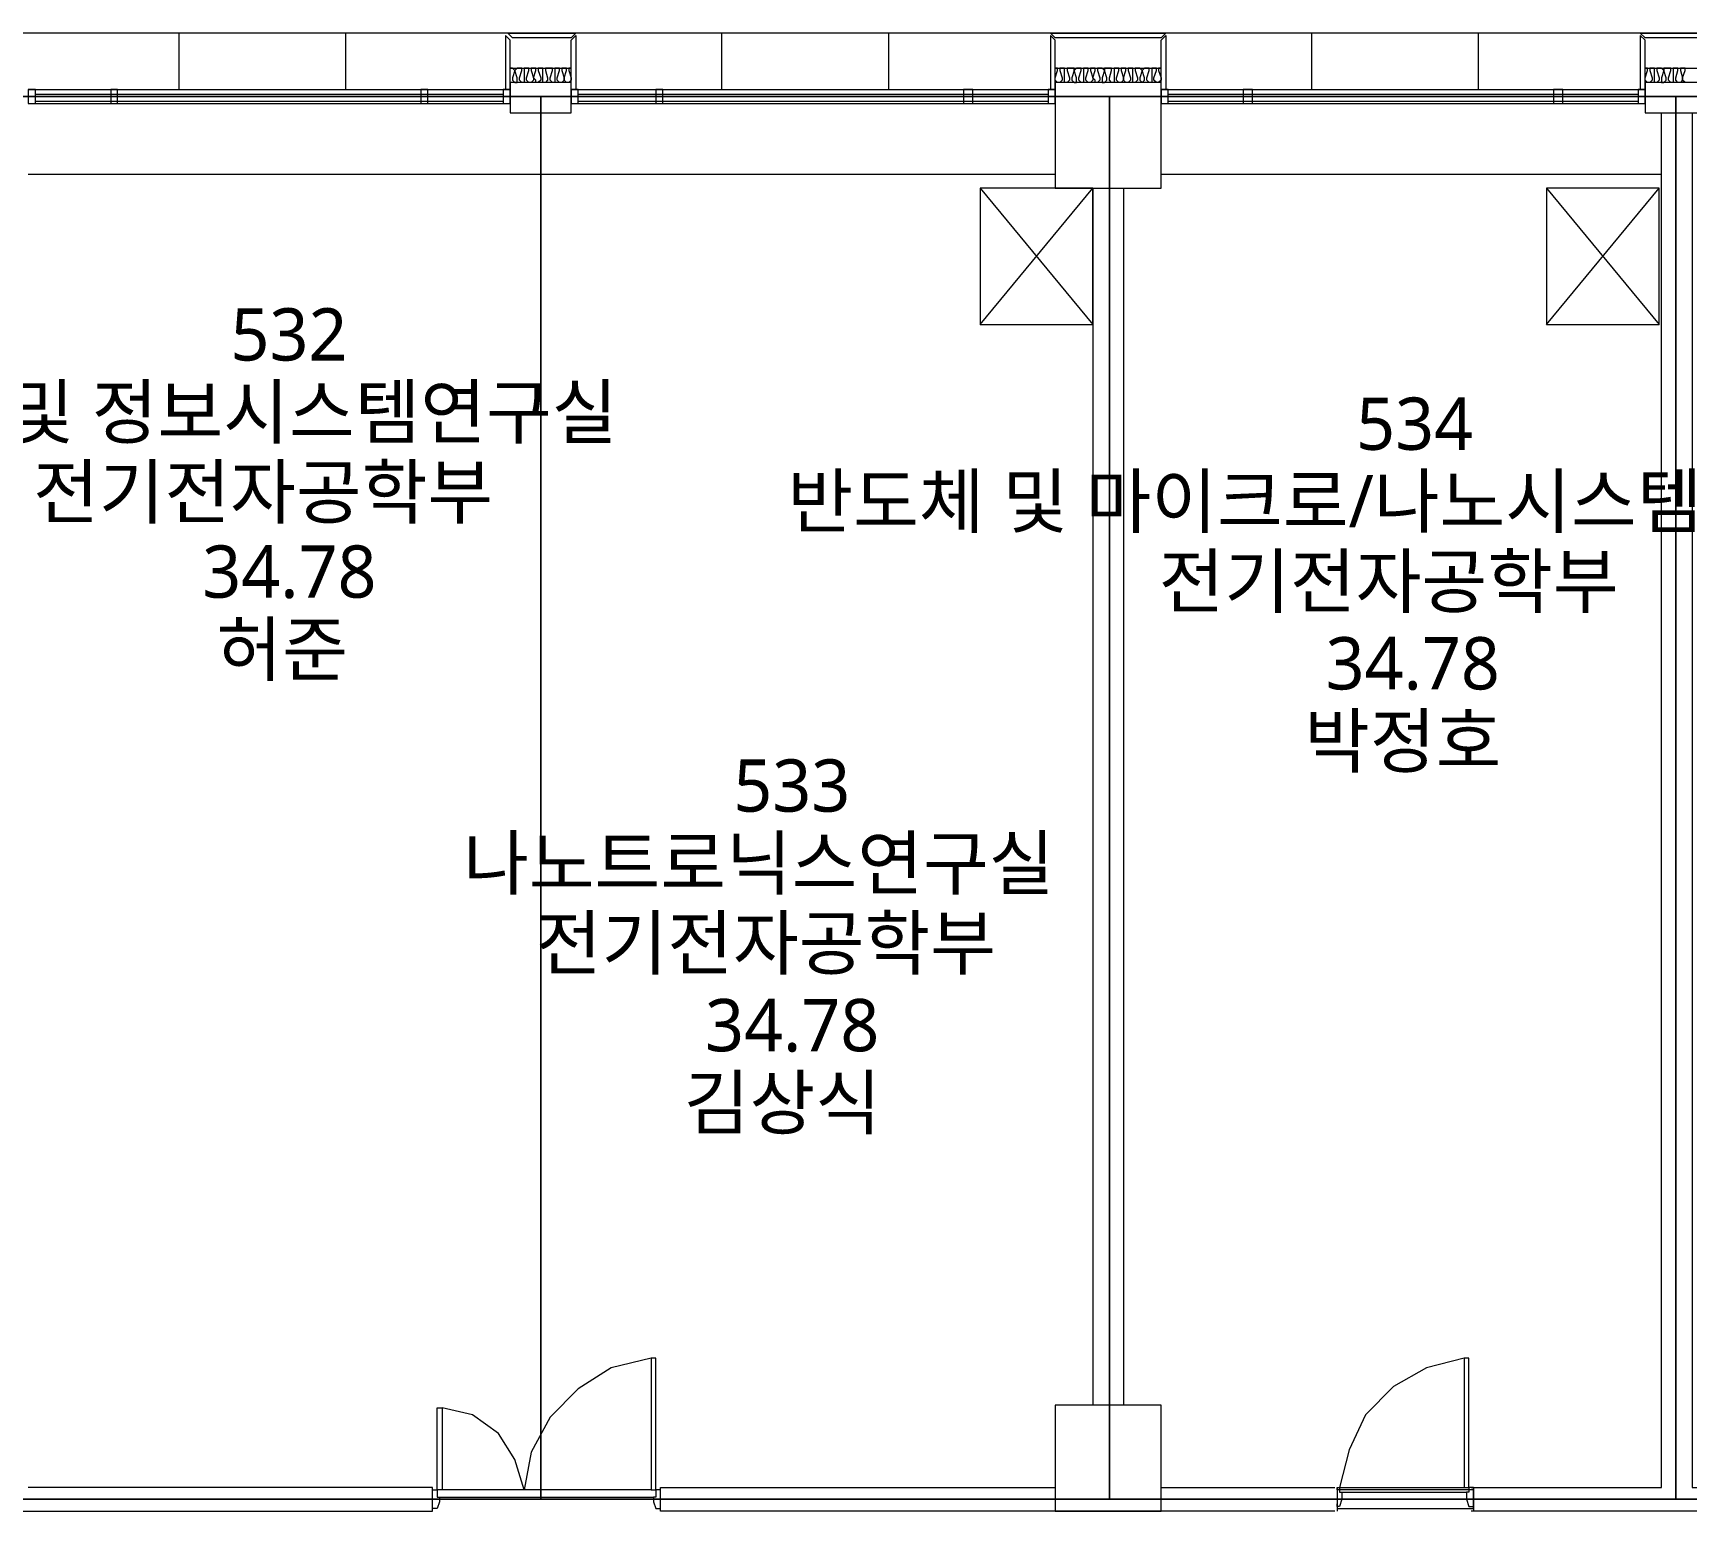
# Model space of a CAD drawing. Header units: millimetres. Extents: x -4048 to 127016, y -1911 to 106724.
# Drawn here: x 27064 to 38010, y 29569 to 39391 of the extents above; entities that cross this region are included whole.
import ezdxf

# ---------------------------------------------------------------- set-up
doc = ezdxf.new("R2010")
doc.units = ezdxf.units.MM
doc.layers.add('PDF_문자', color=7, linetype='Continuous')
doc.layers.add('PDF_형상', color=7, linetype='Continuous')
doc.styles.add('PDF 맑은 고딕', font='malgun.ttf')

msp = doc.modelspace()

# ---------------------------------------------------------------- linework, layer by layer
at = {"layer": 'PDF_형상', "lineweight": 5}
for points in [[(66304, 39391), (20143, 39391)], [(28029, 39391), (28029, 39018)], [(29133, 39391), (29133, 39018)], [(31621, 39391), (31621, 39018)], [(32726, 39391), (32726, 39018)], [(35525, 39391), (35525, 39018)], [(36629, 39391), (36629, 39018)], [(38014, 39064), (37998, 39064), (37982, 39080), (37982, 39095), (37998, 39142), (37998, 39158), (37982, 39158), (37967, 39158), (37967, 39142), (37982, 39095), (37982, 39080), (37967, 39064), (37951, 39064), (37936, 39080), (37936, 39095), (37951, 39142), (37951, 39158), (37936, 39158), (37920, 39158), (37920, 39142), (37920, 39095), (37920, 39080), (37920, 39064), (37905, 39064), (37889, 39080), (37889, 39095), (37905, 39142), (37905, 39158), (37889, 39158), (37858, 39158), (37858, 39142), (37842, 39158), (37827, 39158), (37811, 39158), (37811, 39142), (37827, 39095), (37827, 39080), (37811, 39064), (37796, 39064), (37796, 39080), (37796, 39095), (37796, 39142), (37796, 39158), (37780, 39158), (37765, 39158), (37765, 39142), (37780, 39095), (37780, 39080), (37765, 39064), (37749, 39064), (37734, 39080), (37734, 39095), (37749, 39142), (37749, 39158), (37734, 39158), (38138, 39158)], [(41684, 20448), (37936, 20448), (34188, 20448), (30424, 20448), (26676, 20448), (22927, 20448), (18915, 20448), (18915, 24460), (18915, 32112), (18915, 38971), (22927, 38971), (26676, 38971), (30424, 38971), (34188, 38971), (37936, 38971), (41684, 38971)], [(27033, 39018), (30222, 39018)], [(27080, 38986), (30175, 38986)], [(30626, 39018), (33830, 39018)], [(30673, 38986), (33783, 38986)], [(34530, 39018), (37734, 39018)], [(34576, 38986), (37687, 38986)], [(27033, 38924), (30222, 38924)], [(27080, 38940), (30175, 38940)], [(30626, 38924), (33830, 38924)], [(30673, 38940), (33783, 38940)], [(34530, 38924), (37734, 38924)], [(34576, 38940), (37687, 38940)], [(38045, 38862), (38045, 29764), (39273, 29764), (39273, 29608), (36583, 29608)], [(36583, 29764), (37842, 29764), (37842, 38862)], [(27033, 38458), (33830, 38458)], [(34530, 38458), (37842, 38458)], [(33332, 38364), (34079, 37462)], [(33332, 37462), (34079, 38364), (34079, 30308)], [(34281, 38364), (34281, 30308)], [(37080, 37462), (37827, 38364)], [(37080, 38364), (37827, 37462)], [(41684, 29686), (37936, 29686), (34188, 29686), (22927, 29686), (22927, 32112), (18915, 32112), (18915, 27306), (22927, 27306), (22927, 24460), (18915, 24460), (18915, 20448), (22927, 20448), (22927, 27306), (26676, 27306), (30424, 27306), (34188, 27306), (37936, 27306), (41684, 27306)], [(31155, 30619), (30890, 30557), (30673, 30417), (30486, 30230), (30362, 29997), (30315, 29748), (30253, 29950), (30144, 30121), (29973, 30246), (29771, 30292)], [(36536, 30619), (36287, 30557), (36069, 30432), (35883, 30246), (35774, 30013), (35712, 29764), (36536, 29764)], [(34530, 29608), (34530, 30308), (33830, 30308), (33830, 29608)], [(26333, 29764), (25167, 29764), (25167, 29608), (29708, 29608), (29708, 29764), (27033, 29764)], [(29708, 29733), (29708, 29748), (29739, 29748), (29739, 29701), (29755, 29701), (29755, 29670), (29739, 29624), (29708, 29624)], [(29755, 29701), (31170, 29701)], [(31155, 29748), (29771, 29748)], [(31217, 29733), (31217, 29748), (31186, 29748), (31186, 29701), (31170, 29701), (31170, 29670), (31186, 29624), (31217, 29624)], [(35681, 29608), (31217, 29608), (31217, 29764), (33830, 29764)], [(34530, 29764), (35681, 29764)], [(35696, 29748), (35696, 29764), (35712, 29764), (35712, 29733), (35727, 29733), (35727, 29686), (35712, 29639), (35696, 29639), (35696, 29655)], [(35696, 29764), (35696, 29608)], [(35727, 29733), (36552, 29733)], [(36598, 29748), (36598, 29764), (36567, 29764), (36567, 29733), (36552, 29733), (36552, 29686), (36567, 29639), (36598, 29639), (36598, 29655)], [(36598, 29764), (36598, 29608)]]:
    msp.add_lwpolyline(points, dxfattribs=at)
for points in [[(30222, 39344), (30191, 39375), (30191, 39018), (30222, 39018)], [(30237, 39360), (30206, 39391), (30657, 39391), (30626, 39360)], [(30626, 39344), (30657, 39375), (30657, 39018), (30626, 39018)], [(33830, 39360), (33799, 39391), (34561, 39391), (34530, 39360)], [(33830, 39344), (33799, 39375), (33799, 39018), (33830, 39018)], [(34530, 39344), (34561, 39375), (34561, 39018), (34530, 39018)], [(37734, 39360), (37702, 39391), (38153, 39391), (38122, 39360)], [(37734, 39344), (37702, 39375), (37702, 39018), (37734, 39018)], [(30610, 39142), (30626, 39095), (30626, 39080), (30610, 39064), (30595, 39064), (30579, 39080), (30579, 39095), (30595, 39142), (30595, 39158), (30579, 39158), (30564, 39158), (30564, 39142), (30579, 39095), (30579, 39080), (30564, 39064), (30548, 39064), (30533, 39080), (30533, 39095), (30548, 39142), (30548, 39158), (30533, 39158), (30517, 39158), (30517, 39142), (30517, 39095), (30517, 39080), (30517, 39064), (30502, 39064), (30486, 39080), (30486, 39095), (30502, 39142), (30502, 39158), (30486, 39158), (30455, 39158), (30455, 39142), (30470, 39095), (30470, 39080), (30455, 39064), (30439, 39064), (30439, 39080), (30439, 39095), (30439, 39142), (30439, 39158), (30424, 39158), (30408, 39158), (30408, 39142), (30424, 39095), (30424, 39080), (30408, 39064), (30393, 39064), (30393, 39080), (30377, 39095), (30393, 39142), (30393, 39158), (30377, 39158), (30362, 39158), (30362, 39142), (30377, 39095), (30377, 39080), (30362, 39064), (30346, 39064), (30330, 39080), (30330, 39095), (30346, 39142), (30346, 39158), (30330, 39158), (30315, 39158), (30315, 39142), (30315, 39095), (30315, 39080), (30315, 39064), (30299, 39064), (30284, 39080), (30284, 39095), (30299, 39142), (30299, 39158), (30284, 39158), (30268, 39158), (30253, 39142), (30237, 39158), (30222, 39158), (30626, 39158), (30610, 39158)], [(30253, 39142), (30237, 39095), (30237, 39080), (30253, 39064), (30268, 39064), (30268, 39080), (30268, 39095)], [(34514, 39142), (34530, 39095), (34530, 39080), (34514, 39064), (34499, 39064), (34483, 39080), (34483, 39095), (34499, 39142), (34499, 39158), (34483, 39158), (34468, 39158), (34468, 39142), (34468, 39095), (34468, 39080), (34468, 39064), (34452, 39064), (34436, 39080), (34436, 39095), (34452, 39142), (34452, 39158), (34436, 39158), (34421, 39158), (34405, 39142), (34390, 39158), (34374, 39158), (34359, 39158), (34359, 39142), (34374, 39095), (34374, 39080), (34359, 39064), (34343, 39064), (34343, 39080), (34343, 39095), (34343, 39142), (34343, 39158), (34328, 39158), (34312, 39158), (34312, 39142), (34328, 39095), (34328, 39080), (34312, 39064), (34296, 39064), (34281, 39080), (34281, 39095), (34296, 39142), (34296, 39158), (34281, 39158), (34265, 39158), (34265, 39142), (34281, 39095), (34281, 39080), (34265, 39064), (34250, 39064), (34234, 39080), (34234, 39095), (34250, 39142), (34250, 39158), (34234, 39158), (34219, 39158), (34219, 39142), (34219, 39095), (34219, 39080), (34219, 39064), (34203, 39064), (34188, 39080), (34188, 39095), (34203, 39142), (34203, 39158), (34188, 39158), (34156, 39158), (34156, 39142), (34141, 39158), (34125, 39158), (34110, 39158), (34110, 39142), (34125, 39095), (34125, 39080), (34110, 39064), (34094, 39064), (34094, 39080), (34079, 39095), (34094, 39142), (34094, 39158), (34079, 39158), (34063, 39158), (34063, 39142), (34079, 39095), (34079, 39080), (34063, 39064), (34048, 39064), (34032, 39080), (34032, 39095), (34048, 39142), (34048, 39158), (34032, 39158), (34016, 39158), (34016, 39142), (34016, 39095), (34016, 39080), (34016, 39064), (34001, 39064), (33985, 39080), (33985, 39095), (34001, 39142), (34001, 39158), (33985, 39158), (33970, 39158), (33954, 39142), (33954, 39158), (33923, 39158), (33908, 39158), (33908, 39142), (33923, 39095), (33923, 39080), (33908, 39064), (33892, 39064), (33892, 39080), (33892, 39095), (33892, 39142), (33892, 39158), (33876, 39158), (33861, 39158), (33861, 39142), (33876, 39095), (33876, 39080), (33861, 39064), (33845, 39064), (33830, 39080), (33830, 39095), (33845, 39142), (33845, 39158), (33830, 39158), (34530, 39158), (34514, 39158)], [(33954, 39142), (33939, 39095), (33939, 39080), (33954, 39064), (33970, 39064), (33970, 39080), (33970, 39095)], [(34156, 39142), (34141, 39095), (34141, 39080), (34141, 39064), (34156, 39064), (34172, 39080), (34172, 39095)], [(34405, 39142), (34390, 39095), (34390, 39080), (34405, 39064), (34421, 39080), (34421, 39095)], [(37858, 39142), (37842, 39095), (37842, 39080), (37842, 39064), (37858, 39064), (37874, 39080), (37874, 39095)], [(26676, 38971), (26676, 29686), (30424, 29686), (30424, 38971)], [(27033, 38924), (27080, 38924), (27080, 39018), (27033, 39018)], [(27578, 38924), (27624, 38924), (27624, 39018), (27578, 39018)], [(29631, 38924), (29677, 38924), (29677, 39018), (29631, 39018)], [(30175, 38924), (30222, 38924), (30222, 39018), (30175, 39018)], [(30222, 38862), (30626, 38862), (30626, 39064), (30222, 39064)], [(30424, 38971), (30424, 29686), (34188, 29686), (34188, 38971)], [(30626, 38924), (30673, 38924), (30673, 39018), (30626, 39018)], [(31186, 38924), (31233, 38924), (31233, 39018), (31186, 39018)], [(33223, 38924), (33285, 38924), (33285, 39018), (33223, 39018)], [(33783, 38924), (33830, 38924), (33830, 39018), (33783, 39018)], [(34530, 39064), (33830, 39064), (33830, 38364), (34530, 38364)], [(34530, 39064), (33830, 39064), (33830, 38364), (34530, 38364)], [(34188, 38971), (34188, 29686), (37936, 29686), (37936, 38971)], [(34530, 38924), (34576, 38924), (34576, 39018), (34530, 39018)], [(35074, 38924), (35136, 38924), (35136, 39018), (35074, 39018)], [(37127, 38924), (37189, 38924), (37189, 39018), (37127, 39018)], [(37687, 38924), (37734, 38924), (37734, 39018), (37687, 39018)], [(37734, 38862), (38138, 38862), (38138, 39064), (37734, 39064)], [(37936, 38971), (37936, 29686), (41684, 29686), (41684, 38971)], [(33332, 38364), (33332, 37462), (34079, 37462), (34079, 38364)], [(37080, 38364), (37080, 37462), (37827, 37462), (37827, 38364)], [(31186, 29748), (31186, 30619), (31155, 30619), (31155, 29748)], [(36567, 29764), (36567, 30619), (36536, 30619), (36536, 29764)], [(29739, 29748), (29739, 30292), (29771, 30292), (29771, 29748)], [(33830, 29608), (34530, 29608), (34530, 30308), (33830, 30308)], [(36598, 29748), (35696, 29748), (35696, 29624), (36598, 29624)]]:
    msp.add_lwpolyline(points, close=True, dxfattribs=at)

# ---------------------------------------------------------------- texts
at = {"layer": 'PDF_문자', "attachment_point": 4, "style": 'PDF 맑은 고딕'}
for s, insert, char_height in [('532', (28371, 37394), 346.5), ('통신 및 정보시스템연구실', (25914, 36865), 346.53), ('534', (35821, 36803), 346.5), ('전기전자공학부', (27065, 36336), 346.5), ('반도체 및 마이크로/나노시스템연구실', (32057, 36274), 346.53), ('34.78', (28184, 35823), 346.5), ('전기전자공학부', (34514, 35745), 346.5), ('허준', (28278, 35294), 346.5), ('34.78', (35619, 35216), 346.5), ('박정호', (35478, 34687), 346.5), ('533', (31699, 34408), 346.5), ('나노트로닉스연구실', (29911, 33879), 346.5), ('전기전자공학부', (30393, 33350), 346.5), ('34.78', (31512, 32821), 346.5), ('김상식', (31372, 32293), 346.5)]:
    msp.add_mtext(s, dxfattribs=dict(at, insert=insert, char_height=char_height))

doc.saveas('drawing.dxf')
